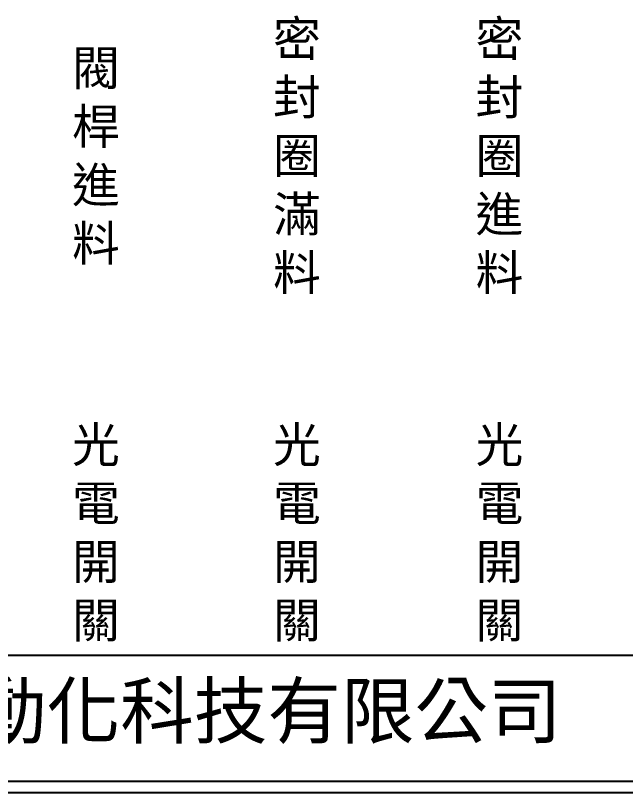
# Model space of a CAD drawing. Extents: x 325 to 612, y 3 to 207.
# Drawn here: x 393.2 to 461.1, y 3 to 89.4 of the extents above; entities that cross this region are included whole.
import ezdxf

# ---------------------------------------------------------------- set-up
doc = ezdxf.new("R2010")
doc.units = 0
doc.layers.add('圖框層', color=7, linetype='CONTINUOUS')
doc.layers.add('標尺寸層', color=3, linetype='CONTINUOUS')
doc.styles.add('CNS', font='romanc.shx', dxfattribs={"bigfont": 'chineset.shx'})
doc.styles.add('STSL', font='KAIU.TTF')

msp = doc.modelspace()

# ---------------------------------------------------------------- linework, layer by layer
at = {"layer": '圖框層', "color": 7}
for p, q in [((326.569, 18.25), (611.07, 18.25)), ((326.569, 4.25), (611.07, 4.25)), ((325.319, 3), (612.319, 3))]:
    msp.add_line(p, q, dxfattribs=at)

# ---------------------------------------------------------------- texts
at = {"layer": '圖框層', "color": 4, "style": 'STSL'}
msp.add_text('泓陞自動化科技有限公司', height=6, dxfattribs=at).set_placement((363.923, 9.076))
at = {"layer": '標尺寸層', "color": 7, "char_height": 3.9, "width": 4.96081, "attachment_point": 5, "style": 'CNS'}
for s, insert in [('{\\fDFKai-SB|b0|i0|c136|p65;密封圈滿料}', (424.497, 73.584)), ('{\\fDFKai-SB|b0|i0|c136|p65;密封圈進料}', (447.032, 73.584)), ('{\\fDFKai-SB|b0|i0|c136|p65;閥桿進料}', (402.131, 73.584)), ('{\\fDFKai-SB|b0|i0|c136|p65;光電開關}', (402.131, 31.684)), ('{\\fDFKai-SB|b0|i0|c136|p65;光電開關}', (424.497, 31.684)), ('{\\fDFKai-SB|b0|i0|c136|p65;光電開關}', (447.032, 31.684))]:
    msp.add_mtext(s, dxfattribs=dict(at, insert=insert))

doc.saveas('drawing.dxf')
